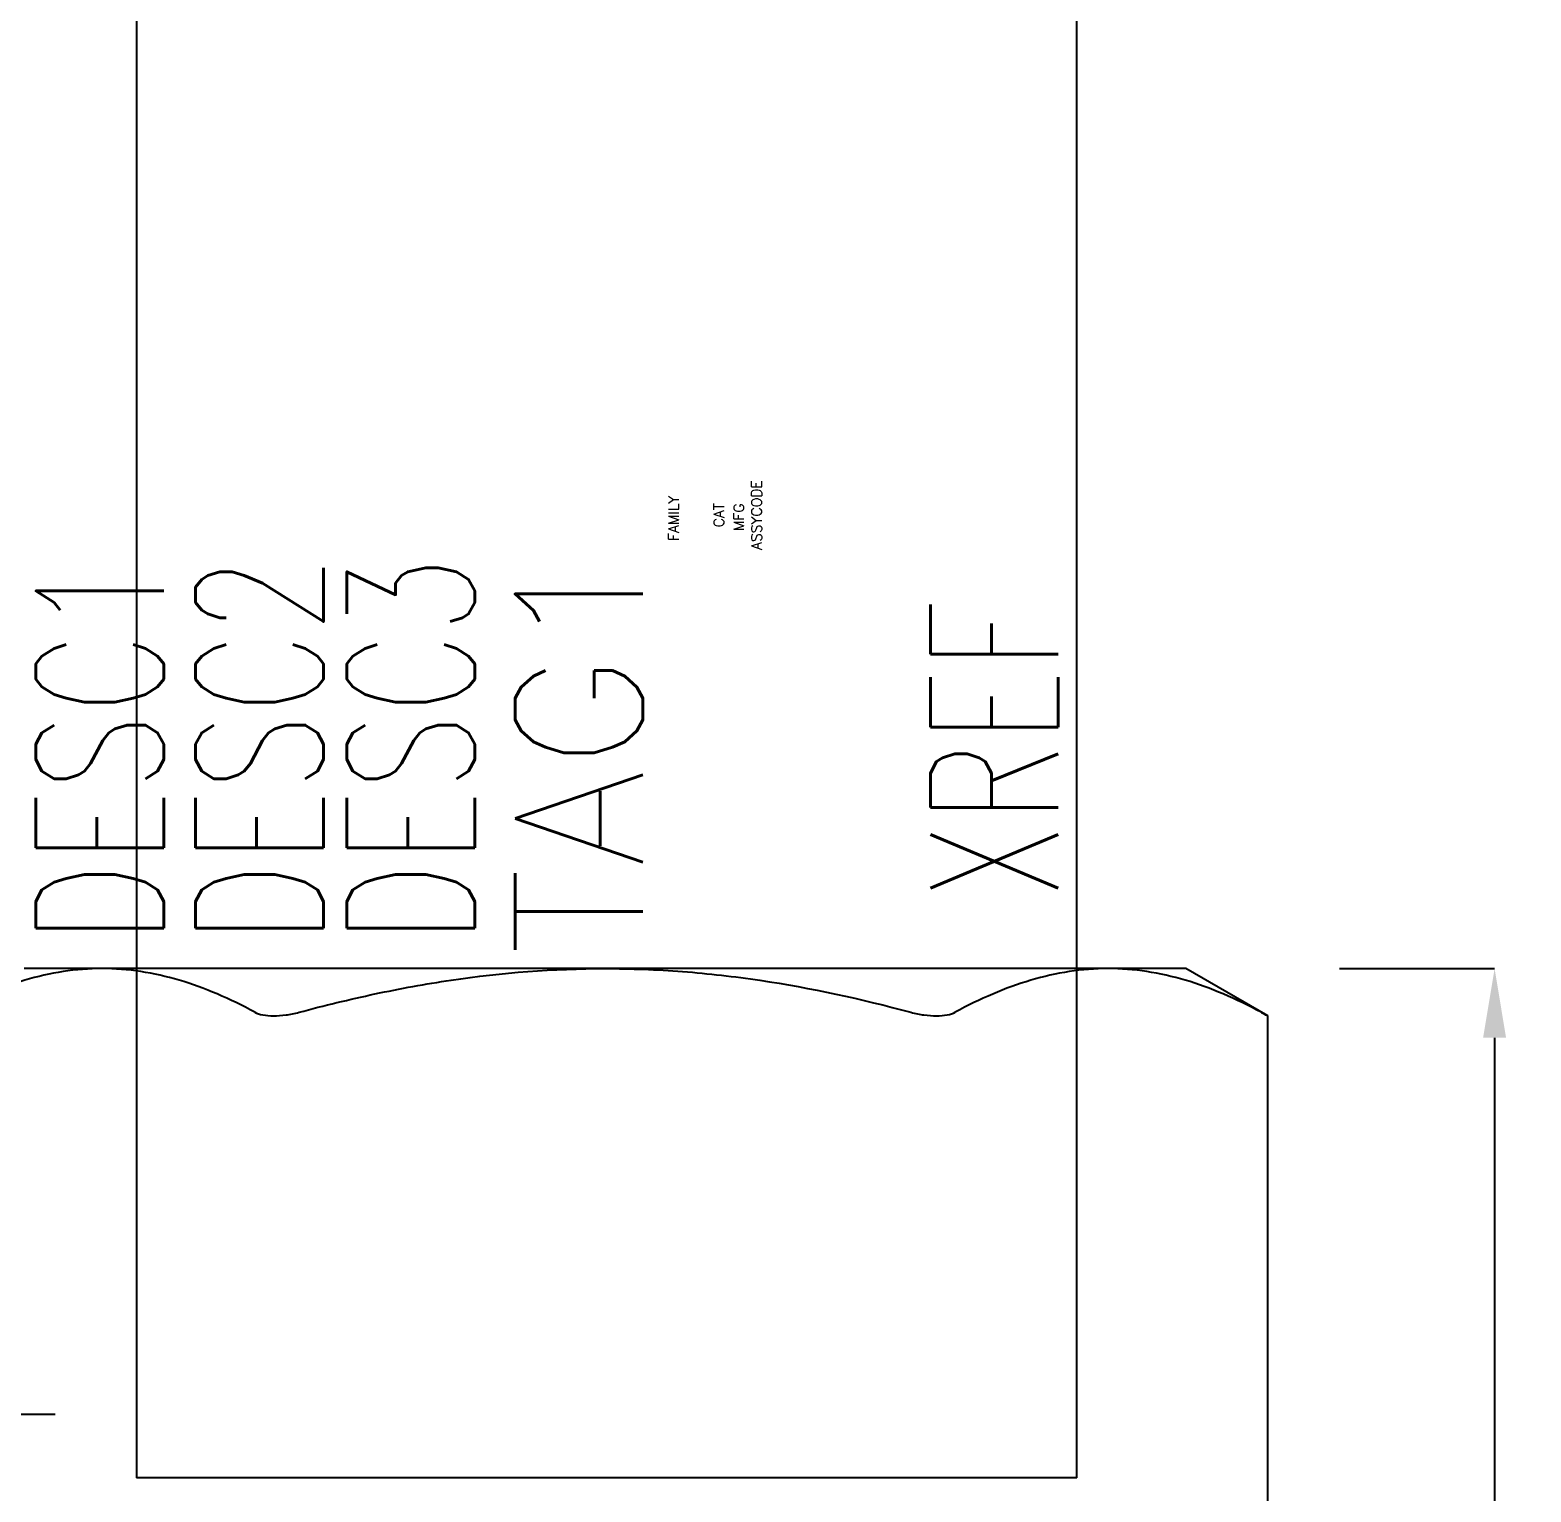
# Model space of a CAD drawing. Header units: inches. Extents: x 0 to 81.1, y 0 to 52.1.
# Drawn here: x 74.226 to 75.694, y 26.237 to 27.667 of the extents above; entities that cross this region are included whole.
import ezdxf
from ezdxf.enums import TextEntityAlignment as Align

# ---------------------------------------------------------------- set-up
doc = ezdxf.new("R2010")
doc.units = ezdxf.units.IN
doc.header["$MEASUREMENT"] = 0
doc.linetypes.add('SLD-Solid', pattern=[0])
doc.layers.add('PSYMS', color=7, linetype='Continuous')
doc.styles.add('SLDTEXTSTYLE0', font='arial.ttf', dxfattribs={"width": 0.948})
doc.styles.get("Standard").update_dxf_attribs({"font": 'arial.ttf'})
doc.styles.add('WD', font='romans.shx', dxfattribs={"height": 0.185})
doc.dimstyles.new('SLDDIMSTYLE1', dxfattribs={"dimtxt": 0.18, "dimasz": 0.087724, "dimexe": 0, "dimexo": 0.0625, "dimgap": 0, "dimtad": 0, "dimtih": 1, "dimtoh": 1, "dimdec": 0, "dimrnd": 1e-09, "dimzin": 0, "dimdsep": 46, "dimtxsty": 'Standard', "dimsah": 1, "dimcen": 0.09, "dimadec": 0, "dimazin": 0, "dimtfac": 0.087724, "dimtdec": 0, "dimtofl": 0, "dimtmove": 0, "dimatfit": 3, "dimfxl": 1, "dimfrac": 2, "dimtolj": 1, "dimtzin": 0, "dimarcsym": 0})
doc.dimstyles.get("Standard").update_dxf_attribs({"dimtxt": 0.18, "dimasz": 0.18, "dimexe": 0.18, "dimexo": 0.0625, "dimgap": 0.09, "dimtad": 0, "dimtih": 1, "dimtoh": 1, "dimdec": 4, "dimzin": 0, "dimdsep": 46, "dimtxsty": 'Standard', "dimcen": 0.09, "dimadec": 0, "dimazin": 0, "dimtfac": 1, "dimtdec": 4, "dimtofl": 0, "dimtmove": 0, "dimatfit": 3, "dimfxl": 1, "dimtolj": 1, "dimtzin": 0, "dimarcsym": 0})

# ---------------------------------------------------------------- blocks, each defined once
blk = doc.blocks.new('*D41')
at = {"color": 0, "linetype": 'SLD-Solid', "lineweight": -2, "transparency": 16777216}
for p, q in [((0.0013, 1.3673), (0.0013, 1.5189)), ((0.069, 1.5189), (0.6411, 1.5189)), ((1.4585, 1.5189), (0.8862, 1.5189)), ((1.5263, 1.2363), (1.5263, 1.5189))]:
    blk.add_line(p, q, dxfattribs=at)
at = {"color": 0, "linetype": 'SLD-Solid', "transparency": 16777216}
for points in [[(0.069, 1.5301), (0.069, 1.5076), (0.0013, 1.5189)], [(1.4585, 1.5301), (1.4585, 1.5076), (1.5263, 1.5189)]]:
    blk.add_solid(points, dxfattribs=at)
at = {"layer": 'Defpoints', "color": 0, "linetype": 'SLD-Solid', "transparency": 16777216}
for p in [(1.5263, 1.5189), (0.0013, 1.3048), (1.5263, 1.1738)]:
    blk.add_point(p, dxfattribs=at)
at = {"color": 0, "linetype": 'SLD-Solid', "lineweight": 18, "transparency": 16777216, "insert": (0.7637, 1.5534), "char_height": 0.06775, "attachment_point": 2, "style": 'SLDTEXTSTYLE0'}
blk.add_mtext('\\A1;1.525', dxfattribs=at)
blk = doc.blocks.new('*D45')
at = {"color": 0, "lineweight": -2, "transparency": 16777216}
for p, q in [((74.25, 33.8125), (71.3825, 33.8125)), ((71.5625, 32.7125), (71.5625, 30.5865)), ((71.5625, 27.4125), (71.5625, 29.5385)), ((74.25, 26.3125), (71.3825, 26.3125))]:
    blk.add_line(p, q, dxfattribs=at)
at = {"color": 0, "transparency": 16777216}
for points in [[(71.3792, 32.7125), (71.7458, 32.7125), (71.5625, 33.8125)], [(71.3792, 27.4125), (71.7458, 27.4125), (71.5625, 26.3125)]]:
    blk.add_solid(points, dxfattribs=at)
at = {"layer": 'Defpoints', "color": 0, "transparency": 16777216}
for p in [(74.3125, 33.8125), (71.5625, 26.3125), (74.3125, 26.3125)]:
    blk.add_point(p, dxfattribs=at)
at = {"color": 0, "transparency": 16777216, "insert": (71.5625, 30.0625), "char_height": 0.85, "attachment_point": 5}
blk.add_mtext('\\A1;7.5000', dxfattribs=at)
blk = doc.blocks.new('HDV1_COMP_3_4')
at = {"color": 7, "linetype": 'SLD-Solid', "lineweight": 25}
for p, q in [((0.0475, 1.2971), (0.0013, 1.2169)), ((0.5272, 1.2971), (0.0475, 1.2971)), ((0.0013, 1.2169), (0.0013, 1.1408)), ((0.0013, 1.1408), (0.0013, 0.6488)), ((0.0013, 0.6488), (0.0013, 0.1568)), ((0.0013, 0.1568), (0.0013, 0.0807))]:
    blk.add_line(p, q, dxfattribs=at)
for points, knots in [([(0.044, 1.2904), (0.0443, 1.2909), (0.0449, 1.2921), (0.0457, 1.2936), (0.0464, 1.2949), (0.0469, 1.2959), (0.0473, 1.2966), (0.0475, 1.297), (0.0475, 1.297), (0.0475, 1.297)], [0, 0, 0, 0, 0.143424, 0.286842, 0.434222, 0.581596, 0.725105, 0.86861, 1, 1, 1, 1]), ([(0.044, 1.2904), (0.0308, 1.2659), (0.02, 1.2412), (0.0053, 1.1914), (0.0013, 1.1662), (0.0013, 1.1408)], [0, 0, 0, 0, 0.5, 0.5, 1, 1, 1, 1]), ([(0.0013, 1.1408), (0.0013, 1.1281), (0.0023, 1.1154), (0.0061, 1.0902), (0.009, 1.0777), (0.0201, 1.0403), (0.0308, 1.0157), (0.044, 0.9912)], [0, 0, 0, 0, 0.25, 0.25, 0.5, 0.5, 1, 1, 1, 1]), ([(0.044, 0.9479), (0.0451, 0.9522), (0.046, 0.9565), (0.0472, 0.965), (0.0475, 0.9691), (0.0475, 0.9767), (0.0472, 0.9803), (0.046, 0.9864), (0.0451, 0.9891), (0.044, 0.9912)], [0, 0, 0, 0, 0.25, 0.25, 0.5, 0.5, 0.75, 0.75, 1, 1, 1, 1]), ([(0.0013, 0.6488), (0.0013, 0.674), (0.0022, 0.6993), (0.0061, 0.7501), (0.009, 0.7754), (0.0202, 0.8503), (0.0309, 0.8994), (0.044, 0.9479)], [0, 0, 0, 0, 0.25, 0.25, 0.5, 0.5, 1, 1, 1, 1]), ([(0.044, 0.3497), (0.0374, 0.3741), (0.0314, 0.3989), (0.0208, 0.4485), (0.0163, 0.4733), (0.0052, 0.5482), (0.0013, 0.5983), (0.0013, 0.6488)], [0, 0, 0, 0, 0.25, 0.25, 0.5, 0.5, 1, 1, 1, 1]), ([(0.044, 0.3064), (0.0451, 0.3085), (0.046, 0.3111), (0.0472, 0.3173), (0.0475, 0.3208), (0.0475, 0.3284), (0.0472, 0.3326), (0.046, 0.341), (0.0451, 0.3454), (0.044, 0.3497)], [0, 0, 0, 0, 0.25, 0.25, 0.5, 0.5, 0.75, 0.75, 1, 1, 1, 1]), ([(0.044, 0.3064), (0.0308, 0.2819), (0.02, 0.2572), (0.0053, 0.2074), (0.0013, 0.1822), (0.0013, 0.1568)], [0, 0, 0, 0, 0.5, 0.5, 1, 1, 1, 1]), ([(0.0013, 0.1568), (0.0013, 0.1441), (0.0023, 0.1314), (0.0061, 0.1062), (0.009, 0.0937), (0.0201, 0.0563), (0.0308, 0.0317), (0.044, 0.0072)], [0, 0, 0, 0, 0.25, 0.25, 0.5, 0.5, 1, 1, 1, 1])]:
    blk.add_open_spline(points, degree=3, knots=knots, dxfattribs=at)
at = {"style": 'WD', "width": 0.7}
for tag, p in [('INST', (0.25, 1.2321)), ('LOC', (0.25, 1.0625)), ('DESC1', (0.25, 0.9062)), ('DESC2', (0.25, 0.75)), ('DESC3', (0.25, 0.6021)), ('XREF', (0.25, 0.0312))]:
    blk.add_attdef(tag, text='', height=0.125, dxfattribs=at).set_placement(p, align=Align.CENTER)
at = {"style": 'WD'}
blk.add_attdef('TAG1', text='', height=0.125, dxfattribs=at).set_placement((0.25, 0.4375), align=Align.CENTER)
at = {"style": 'WD', "flags": 9}
blk.add_attdef('FAMILY', (0.4547, 0.4023), '', height=0.01, dxfattribs=at)
for tag, p in [('CAT', (0.4797, 0.3582)), ('MFG', (0.4778, 0.3387)), ('ASSYCODE', (0.48, 0.3214))]:
    blk.add_attdef(tag, text='', height=0.01, dxfattribs=at).set_placement(p, align=Align.CENTER)
at = {"color": 7, "linetype": 'SLD-Solid', "lineweight": 18}
dim = blk.add_linear_dim(base=(1.5263, 1.5189), p1=(0.0013, 1.3048), p2=(1.5263, 1.1738), dimstyle='SLDDIMSTYLE1', dxfattribs=at)
dim.commit()
dim.dimension.update_dxf_attribs({"geometry": '*D41', "text_midpoint": (0.7637, 1.5189), "dimtype": 128})

msp = doc.modelspace()

# ---------------------------------------------------------------- linework, layer by layer
at = {"color": 7, "linetype": 'SLD-Solid', "lineweight": 25}
for p, q in [((74.32954, 27.75065), (74.32954, 26.25065)), ((75.24954, 26.25065), (75.24954, 27.75065)), ((74.78954, 26.25065), (74.32954, 26.25065)), ((75.24954, 26.25065), (74.78954, 26.25065))]:
    msp.add_line(p, q, dxfattribs=at)

# ---------------------------------------------------------------- block references
at = {"layer": 'PSYMS', "rotation": 270}
msp.add_blockref('HDV1_COMP_3_4', (74.13912, 26.75), dxfattribs=at)

# ---------------------------------------------------------------- texts
at = {"style": 'WD', "flags": 9}
for tag, p in [('ASSYCODE', (74.94114, 27.19247)), ('CAT', (74.90433, 27.19224)), ('MFG', (74.92377, 27.1903))]:
    msp.add_attdef(tag, text='', height=0.01, rotation=90, dxfattribs=at).set_placement(p, align=Align.CENTER)
msp.add_attdef('FAMILY', (74.86016, 27.16719), '', height=0.01, rotation=90, dxfattribs=at)
at = {"style": 'WD', "width": 0.7}
for tag, p in [('DESC2', (74.5125, 26.9625)), ('DESC3', (74.66043, 26.9625)), ('DESC1', (74.35625, 26.9625)), ('XREF', (75.23125, 26.9625))]:
    msp.add_attdef(tag, text='', height=0.125, rotation=90, dxfattribs=at).set_placement(p, align=Align.CENTER)
at = {"style": 'WD'}
msp.add_attdef('TAG1', text='', height=0.125, rotation=90, dxfattribs=at).set_placement((74.825, 26.9625), align=Align.CENTER)

# ---------------------------------------------------------------- dimensions: what is measured, and where the dimension line sits
at = {"color": 2}
dim = msp.add_linear_dim(base=(71.5625, 26.3125), p1=(74.3125, 33.8125), p2=(74.3125, 26.3125), angle=90, dimstyle='Standard', override={"dimtxt": 0.85, "dimasz": 1.1}, dxfattribs=at)
dim.commit()
dim.dimension.update_dxf_attribs({"geometry": '*D45', "text_midpoint": (71.5625, 30.0625)})

doc.saveas('drawing.dxf')
